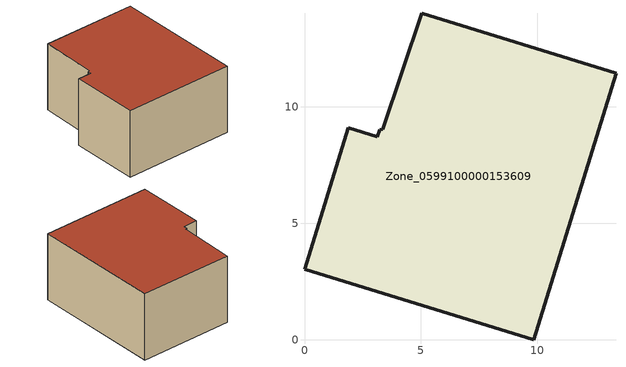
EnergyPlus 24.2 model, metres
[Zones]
Zone_0599100000153609
 floor ground (C_G): 3.13,8.71 3.23,9.02 3.36,9.04 5.03,14 13.37,11.44 9.85,0 0,3.03 1.87,9.1 z0
 wall outside (C_F): 1.87,9.1 0,3.03 9.85,0 13.37,11.44 5.03,14 3.36,9.04 3.23,9.02 3.13,8.71 1.87,9.1 z0:6.3
 roof outside (C_R): 3.23,9.02 3.13,8.71 1.87,9.1 0,3.03 9.85,0 13.37,11.44 5.03,14 3.36,9.04 z6.3
[BUILDING]
Pand.0599100000153609: North Axis=0; Terrain=City; Loads Convergence Tolerance Value=0.04; Temperature Convergence Tolerance Value=0.4; Solar Distribution=FullExterior; Maximum Number of Warmup Days=25; Minimum Number of Warmup Days=1
[Site:Location]
Rotterdam.The.Hague.AP_ZH_NLD Design_Conditions: Latitude=51.96; Longitude=4.45; Time Zone=1; Elevation=-4.5
[SITE:GROUNDTEMPERATURE:BUILDINGSURFACE]
18, 18, 18, 18, 18, 18, 18, 18, 18, 18, 18, 18
[MATERIAL] Thermal Absorptance=0.9; Solar Absorptance=0.7; Visible Absorptance=0.7
Name | Roughness | Thickness | Conductivity | Density | Specific Heat
G.D.1975-1991 | MediumSmooth | 0.15 | 0.288461 | 540 | 1210
F.D.1975-1991 | Rough | 0.3 | 0.230769 | 1920 | 840
R.D.1975-1991 | MediumRough | 0.2 | 0.153846 | 1500 | 1000
[CONSTRUCTION]
C_G: G.D.1975-1991
C_F: F.D.1975-1991
C_R: R.D.1975-1991
[ZONE]
Zone_0599100000153609: Type=1; Multiplier=1; Ceiling Height=Autocalculate; Volume=Autocalculate; Floor Area=autocalculate; Part of Total Floor Area=Yes
[ZONEINFILTRATION:DESIGNFLOWRATE]
Infil_Zone_0599100000153609: Zone or ZoneList or Space or SpaceList=Zone_0599100000153609; Schedule=AlwaysOn; Design Flow Rate Calculation Method=Flow/Area; Flow Rate per Floor Area=0.0042; Constant Term Coefficient=1; Temperature Term Coefficient=0; Velocity Term Coefficient=0; Velocity Squared Term Coefficient=0
[HVACTEMPLATE:ZONE:IDEALLOADSAIRSYSTEM]
Zone_0599100000153609: Maximum Heating Supply Air Temperature=50; Minimum Cooling Supply Air Temperature=13; Maximum Heating Supply Air Humidity Ratio=0.0156; Minimum Cooling Supply Air Humidity Ratio=0.0077; Heating Limit=NoLimit; Cooling Limit=NoLimit; Dehumidification Control Type=ConstantSensibleHeatRatio; Cooling Sensible Heat Ratio=0.7; Dehumidification Setpoint=60; Humidification Control Type=None; Humidification Setpoint=30; Outdoor Air Method=None; Outdoor Air Flow Rate per Person=0.00944; Outdoor Air Flow Rate per Zone Floor Area=0; Outdoor Air Flow Rate per Zone=0; Demand Controlled Ventilation Type=None; Outdoor Air Economizer Type=NoEconomizer; Heat Recovery Type=None; Sensible Heat Recovery Effectiveness=0.7; Latent Heat Recovery Effectiveness=0.65
[ZONECONTROL:THERMOSTAT]
ThermostatControl_Zone_0599100000153609: Zone or ZoneList=Zone_0599100000153609; Control Type Schedule=DualSetpointControlType; Control 1=Thermostat_Zone_0599100000153609; Temperature Difference Between Cutout And Setpoint=0
[THERMOSTATSETPOINT:DUALSETPOINT]
Thermostat_Zone_0599100000153609: Heating Setpoint Temperature Schedule=HeatingSetpoint_Zone_0599100000153609; Cooling Setpoint Temperature Schedule=CoolingSetpoint_Zone_0599100000153609
[SCHEDULE:COMPACT]
HeatingSetpoint_Zone_0599100000153609: Through: 12/31, For: AllDays, Until: 24:00, 21
CoolingSetpoint_Zone_0599100000153609: Through: 12/31, For: AllDays, Until: 24:00, 24
DualSetpointControlType: Through: 12/31, For: AllDays, Until: 24:00, 4
AlwaysOn: Through: 12/31, For: AllDays, Until: 24:00, 1
